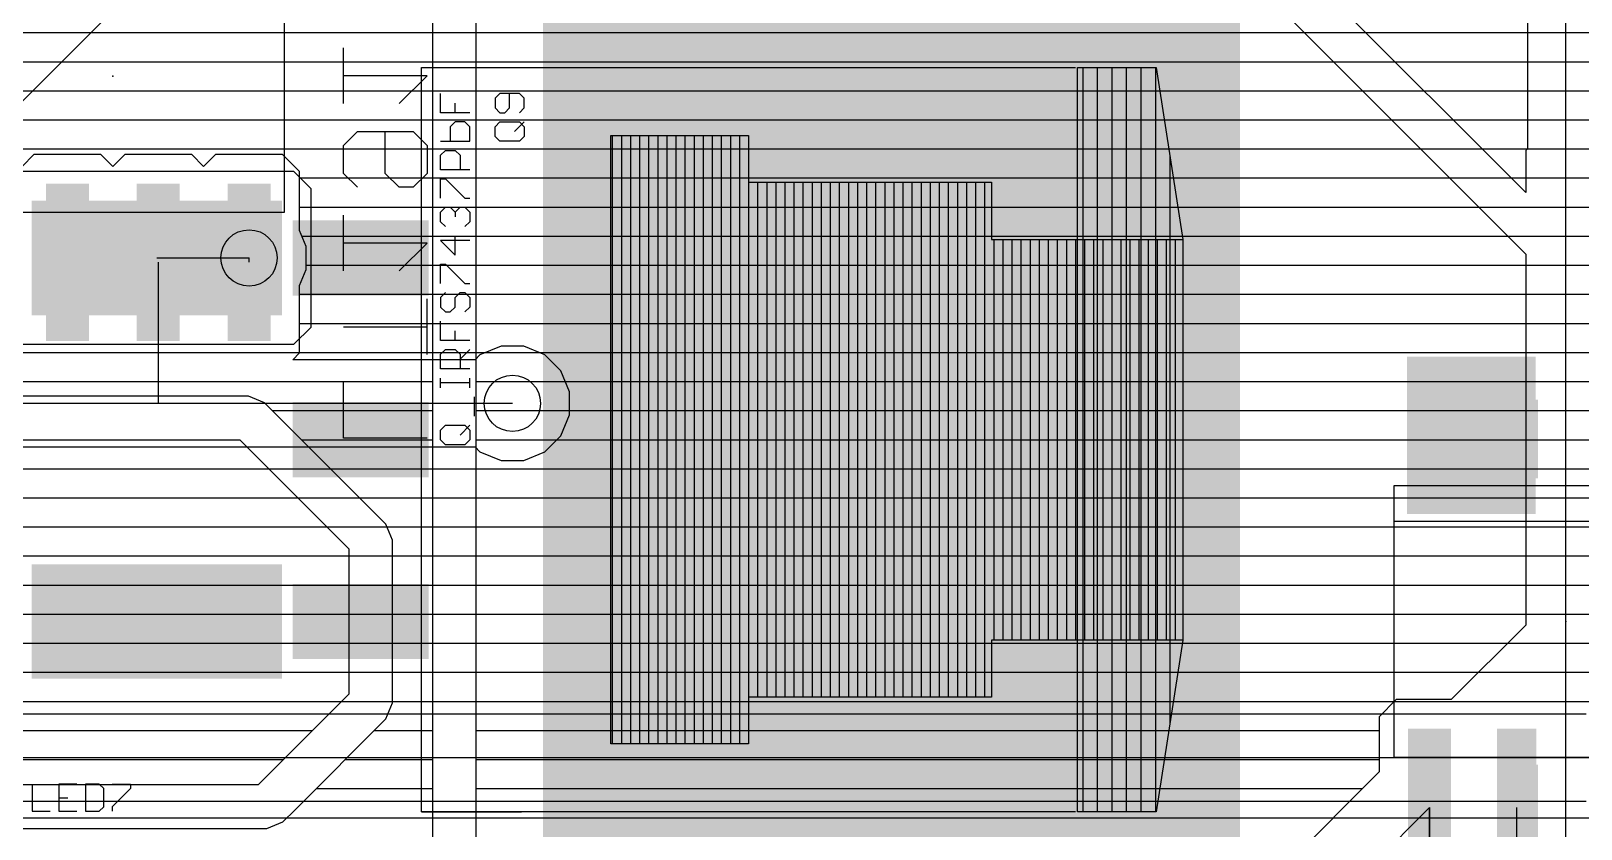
# Model space of a CAD drawing. Extents: x -0.64 to 6, y -0.15 to 7.8.
# Drawn here: x 0.755 to 1.608, y 1.386 to 1.825 of the extents above; entities that cross this region are included whole.
import ezdxf

# ---------------------------------------------------------------- set-up
doc = ezdxf.new("R2010")
doc.units = 0
for name, color, linetype in [('1', 22, 'CONTINUOUS'), ('16', 175, 'CONTINUOUS'), ('18', 82, 'CONTINUOUS'), ('21', 253, 'CONTINUOUS'), ('23', 7, 'CONTINUOUS'), ('24', 7, 'CONTINUOUS'), ('25', 253, 'CONTINUOUS'), ('27', 253, 'CONTINUOUS'), ('28', 253, 'CONTINUOUS'), ('51', 253, 'CONTINUOUS'), ('52', 253, 'CONTINUOUS')]:
    doc.layers.add(name, color=color, linetype=linetype)

# ---------------------------------------------------------------- blocks, each defined once
blk = doc.blocks.new('RECT')
blk.add_solid([(-0.5, -0.5), (0.5, -0.5), (-0.5, 0.5), (0.5, 0.5)])
blk = doc.blocks.new('ROUNDV')
blk.add_circle((0, 0), 0.5)

msp = doc.modelspace()

# ---------------------------------------------------------------- linework, layer by layer
at = {"layer": '1'}
for p, q in [((1.6, 1.325), (1.6, 1.94)), ((1.579, 1.867317), (1.579, 1.760113)), ((1.578, 1.735941), (1.453595, 1.860346)), ((0.683595, 1.719654), (0.814941, 1.851)), ((0.976, 1.844774), (0.976, 1.345226)), ((1, 1.35), (1, 1.84)), ((1.44, 1.84), (1.578, 1.702)), ((0.787941, 1.824), (0.976, 1.824)), ((1, 1.824), (1.456, 1.824)), ((1.489941, 1.824), (1.579, 1.824)), ((0.771941, 1.808), (0.976, 1.808)), ((1, 1.808), (1.472, 1.808)), ((1.505941, 1.808), (1.579, 1.808)), ((0.755941, 1.792), (0.976, 1.792)), ((1, 1.792), (1.488, 1.792)), ((1.521941, 1.792), (1.579, 1.792)), ((0.739941, 1.776), (0.976, 1.776)), ((1, 1.776), (1.504, 1.776)), ((1.537941, 1.776), (1.579, 1.776)), ((0.723941, 1.76), (0.976, 1.76)), ((1, 1.76), (1.52, 1.76)), ((1.553941, 1.76), (1.578887, 1.76)), ((1.579, 1.760113), (1.578, 1.759113)), ((1.578, 1.759113), (1.578, 1.735941)), ((0.899738, 1.747496), (0.748687, 1.747496)), ((0.90911, 1.738123), (0.899738, 1.747496)), ((0.903234, 1.744), (0.976, 1.744)), ((1, 1.744), (1.536, 1.744)), ((1.569941, 1.744), (1.578, 1.744)), ((0.90911, 1.661876), (0.90911, 1.738123)), ((0.90911, 1.728), (0.976, 1.728)), ((1, 1.728), (1.552, 1.728)), ((0.90911, 1.712), (0.976, 1.712)), ((1, 1.712), (1.568, 1.712)), ((0.824213, 1.7), (0.875, 1.7)), ((1.578, 1.702), (1.578, 1.498)), ((0.90911, 1.696), (0.976, 1.696)), ((1, 1.696), (1.578, 1.696)), ((0.90911, 1.68), (0.976, 1.68)), ((1, 1.68), (1.578, 1.68)), ((0.899738, 1.652504), (0.90911, 1.661876)), ((0.90911, 1.664), (0.976, 1.664)), ((1, 1.664), (1.578, 1.664)), ((0.655941, 1.648), (0.976, 1.648)), ((0.748687, 1.652504), (0.899738, 1.652504)), ((1, 1.648), (1.578, 1.648)), ((0.671941, 1.632), (0.976, 1.632)), ((1, 1.632), (1.578, 1.632)), ((0.874774, 1.624), (0.679941, 1.624)), ((0.883595, 1.620346), (0.874774, 1.624)), ((0.943595, 1.560346), (0.883595, 1.620346)), ((0.887941, 1.616), (0.976, 1.616)), ((1, 1.616), (1.578, 1.616)), ((0.67, 1.6), (0.87, 1.6)), ((0.87, 1.6), (0.93, 1.54)), ((0.903941, 1.6), (0.976, 1.6)), ((1, 1.6), (1.578, 1.6)), ((0.15, 1.584), (0.886, 1.584)), ((0.919941, 1.584), (0.976, 1.584)), ((1, 1.584), (1.578, 1.584)), ((0.15, 1.568), (0.902, 1.568)), ((0.935941, 1.568), (0.976, 1.568)), ((1, 1.568), (1.578, 1.568)), ((0.950346, 1.553595), (0.943595, 1.560346)), ((0.954, 1.544774), (0.950346, 1.553595)), ((0.15, 1.552), (0.918, 1.552)), ((0.951007, 1.552), (0.976, 1.552)), ((0.954, 1.455226), (0.954, 1.544774)), ((1, 1.552), (1.578, 1.552)), ((0.93, 1.54), (0.93, 1.46)), ((0.15, 1.536), (0.93, 1.536)), ((0.954, 1.536), (0.976, 1.536)), ((1, 1.536), (1.578, 1.536)), ((0.15, 1.52), (0.93, 1.52)), ((0.954, 1.52), (0.976, 1.52)), ((1, 1.52), (1.578, 1.52)), ((0.15, 1.504), (0.93, 1.504)), ((0.954, 1.504), (0.976, 1.504)), ((1, 1.504), (1.578, 1.504)), ((1.578, 1.498), (1.536945, 1.456945)), ((0.15, 1.488), (0.93, 1.488)), ((0.954, 1.488), (0.976, 1.488)), ((1, 1.488), (1.568, 1.488)), ((0.15, 1.472), (0.93, 1.472)), ((0.954, 1.472), (0.976, 1.472)), ((1, 1.472), (1.552, 1.472)), ((0.93, 1.46), (0.88, 1.41)), ((0.154, 1.456), (0.926, 1.456)), ((0.950346, 1.446405), (0.954, 1.455226)), ((0.954, 1.456), (0.976, 1.456)), ((1, 1.456), (1.505617, 1.456)), ((1.506562, 1.456945), (1.497189, 1.447572)), ((1.536945, 1.456945), (1.506562, 1.456945)), ((0.900346, 1.396405), (0.950346, 1.446405)), ((1.497189, 1.447572), (1.497189, 1.417189)), ((0.17, 1.44), (0.91, 1.44)), ((0.943941, 1.44), (0.976, 1.44)), ((1, 1.44), (1.497189, 1.44)), ((0.186, 1.424), (0.894, 1.424)), ((0.927941, 1.424), (0.976, 1.424)), ((1, 1.424), (1.497189, 1.424)), ((1.497189, 1.417189), (1.43, 1.35)), ((0.88, 1.41), (0.2, 1.41)), ((0.911941, 1.408), (0.976, 1.408)), ((1, 1.408), (1.488, 1.408)), ((0.893595, 1.389654), (0.900346, 1.396405)), ((0.895941, 1.392), (0.976, 1.392)), ((1, 1.392), (1.472, 1.392)), ((1.439882, 1.31252), (1.525, 1.397638)), ((1.524999, 1.336331), (1.524999, 1.397636)), ((1.524999, 1.397636), (1.525, 1.397636)), ((1.524999, 1.392), (1.525, 1.392)), ((1.525, 1.397636), (1.525, 1.336331)), ((1.573, 1.291632), (1.573, 1.397638)), ((0.195226, 1.386), (0.884774, 1.386)), ((0.884774, 1.386), (0.893595, 1.389654))]:
    msp.add_line(p, q, dxfattribs=at)
at = {"layer": '16'}
for p, q in [((0.703433, 1.824), (3.206, 1.824)), ((0.694375, 1.808), (3.206, 1.808)), ((0.692438, 1.792), (3.206, 1.792)), ((0.701433, 1.776), (3.206, 1.776)), ((0.701433, 1.76), (3.206, 1.76)), ((0.756562, 1.756945), (0.75, 1.750383)), ((0.793438, 1.756945), (0.756562, 1.756945)), ((0.8, 1.750383), (0.793438, 1.756945)), ((0.806562, 1.756945), (0.8, 1.750383)), ((0.843438, 1.756945), (0.806562, 1.756945)), ((0.85, 1.750383), (0.843438, 1.756945)), ((0.856562, 1.756945), (0.85, 1.750383)), ((0.893438, 1.756945), (0.856562, 1.756945)), ((0.902811, 1.747572), (0.893438, 1.756945)), ((0.902811, 1.715172), (0.902811, 1.747572)), ((0.902811, 1.744), (3.206, 1.744)), ((0.902811, 1.728), (3.206, 1.728)), ((0.9065, 1.706266), (0.902811, 1.715172)), ((0.904125, 1.712), (3.206, 1.712)), ((0.875, 1.697638), (0.875, 1.7)), ((0.9065, 1.693734), (0.9065, 1.706266)), ((0.825, 1.697638), (0.825, 1.62)), ((0.902811, 1.684828), (0.9065, 1.693734)), ((0.9065, 1.696), (3.206, 1.696)), ((0.902811, 1.647703), (0.902811, 1.684828)), ((0.902811, 1.68), (3.206, 1.68)), ((0.902811, 1.664), (3.190059, 1.664)), ((0.899107, 1.644), (0.902811, 1.647703)), ((0.902811, 1.648), (1.005285, 1.648)), ((1.013734, 1.6515), (1.002157, 1.646704)), ((1.026266, 1.6515), (1.013734, 1.6515)), ((1.037843, 1.646704), (1.026266, 1.6515)), ((1.034715, 1.648), (3.174059, 1.648)), ((0.999452, 1.644), (0.899107, 1.644)), ((1.002157, 1.646704), (0.999452, 1.644)), ((1.046704, 1.637843), (1.037843, 1.646704)), ((1.0515, 1.626266), (1.046704, 1.637843)), ((1.049125, 1.632), (2.013422, 1.632)), ((1.0515, 1.613734), (1.0515, 1.626266)), ((0.825, 1.62), (0.75, 1.62)), ((1.02, 1.62), (0.825, 1.62)), ((1.046704, 1.602157), (1.0515, 1.613734)), ((1.0515, 1.616), (1.989087, 1.616)), ((0.745226, 1.596), (0.999452, 1.596)), ((0.999452, 1.596), (1.002157, 1.593296)), ((1.037843, 1.593296), (1.046704, 1.602157)), ((1.044548, 1.6), (1.979418, 1.6)), ((1.002157, 1.593296), (1.013734, 1.5885)), ((1.013734, 1.5885), (1.026266, 1.5885)), ((1.026266, 1.5885), (1.037843, 1.593296)), ((0.586, 1.584), (1.975614, 1.584)), ((0.586, 1.568), (1.976104, 1.568)), ((0.583929, 1.552), (1.982731, 1.552)), ((0.579642, 1.536), (1.997087, 1.536)), ((0.572191, 1.52), (3.976567, 1.52)), ((0.562953, 1.504), (4.022251, 1.504)), ((0.547049, 1.488), (3.976567, 1.488)), ((0.523599, 1.472), (3.977643, 1.472)), ((-0.007059, 1.456), (1.621406, 1.456)), ((1.611139, 1.449), (-0.000059, 1.449)), ((1.635, 1.425), (-0.01, 1.425)), ((-0.014774, 1.401), (1.611139, 1.401)), ((-0.086, 1.392), (1.626234, 1.392))]:
    msp.add_line(p, q, dxfattribs=at)
at = {"layer": '21'}
for p, q in [((0.969882, 1.395276), (0.969882, 1.804724)), ((0.969882, 1.804724), (1.025, 1.804724)), ((0.969882, 1.395276), (1.025, 1.395276))]:
    msp.add_line(p, q, dxfattribs=at)
at = {"layer": '23'}
for p in [(1.15, 1.6), (1.6, 1.5)]:
    msp.add_point(p, dxfattribs=at)
at = {"layer": '24'}
msp.add_point((0.8, 1.8), dxfattribs=at)
at = {"layer": '25'}
for p, q in [((1.013155, 1.790522), (1.010486, 1.787853)), ((1.010486, 1.787853), (1.010486, 1.782516)), ((1.023831, 1.790522), (1.013155, 1.790522)), ((1.018493, 1.782516), (1.018493, 1.790522)), ((1.0265, 1.787853), (1.023831, 1.790522)), ((1.0265, 1.782516), (1.0265, 1.787853)), ((1.010486, 1.782516), (1.013155, 1.779847)), ((1.013155, 1.779847), (1.015824, 1.779847)), ((1.015824, 1.779847), (1.018493, 1.782516)), ((1.023831, 1.779847), (1.0265, 1.782516)), ((1.010486, 1.7722), (1.013155, 1.774869)), ((1.010486, 1.766862), (1.010486, 1.7722)), ((1.013155, 1.764193), (1.010486, 1.766862)), ((1.013155, 1.774869), (1.023831, 1.774869)), ((1.021162, 1.769531), (1.0265, 1.774869)), ((1.023831, 1.774869), (1.0265, 1.7722)), ((1.0265, 1.766862), (1.023831, 1.764193)), ((1.0265, 1.7722), (1.0265, 1.766862)), ((1.023831, 1.764193), (1.013155, 1.764193)), ((0.7555, 1.410513), (0.7555, 1.3955)), ((0.780241, 1.410513), (0.770233, 1.410513)), ((0.770233, 1.410513), (0.770233, 1.3955)), ((0.784965, 1.410513), (0.784965, 1.3955)), ((0.792471, 1.410513), (0.784965, 1.410513)), ((0.794974, 1.408011), (0.792471, 1.410513)), ((0.799698, 1.410513), (0.809706, 1.410513)), ((0.809706, 1.410513), (0.809706, 1.408011)), ((0.770233, 1.403006), (0.775237, 1.403006)), ((0.794974, 1.398002), (0.794974, 1.408011)), ((0.809706, 1.408011), (0.799698, 1.398002)), ((0.7555, 1.3955), (0.765508, 1.3955)), ((0.770233, 1.3955), (0.780241, 1.3955)), ((0.784965, 1.3955), (0.792471, 1.3955)), ((0.792471, 1.3955), (0.794974, 1.398002)), ((0.799698, 1.398002), (0.799698, 1.3955))]:
    msp.add_line(p, q, dxfattribs=at)
at = {"layer": '27'}
for p, q in [((0.980486, 1.779846), (0.980486, 1.790521)), ((0.988493, 1.779846), (0.988493, 1.785184)), ((0.9965, 1.779846), (0.980486, 1.779846)), ((0.988493, 1.774868), (0.985824, 1.772199)), ((0.985824, 1.772199), (0.985824, 1.764192)), ((0.993831, 1.774868), (0.988493, 1.774868)), ((0.9965, 1.772199), (0.993831, 1.774868)), ((0.9965, 1.764192), (0.9965, 1.772199)), ((0.980486, 1.764192), (0.9965, 1.764192)), ((0.980486, 1.756546), (0.983155, 1.759215)), ((0.983155, 1.759215), (0.988493, 1.759215)), ((0.988493, 1.759215), (0.991162, 1.756546)), ((0.980486, 1.748539), (0.980486, 1.756546)), ((0.991162, 1.756546), (0.991162, 1.748539)), ((0.9965, 1.748539), (0.980486, 1.748539)), ((0.980486, 1.732886), (0.980486, 1.743562)), ((0.980486, 1.743562), (0.983155, 1.743562)), ((0.983155, 1.743562), (0.993831, 1.732886)), ((0.993831, 1.732886), (0.9965, 1.732886)), ((0.980486, 1.725239), (0.983155, 1.727908)), ((0.980486, 1.719901), (0.980486, 1.725239)), ((0.983155, 1.727908), (0.985824, 1.727908)), ((0.985824, 1.727908), (0.988493, 1.725239)), ((0.988493, 1.725239), (0.991162, 1.727908)), ((0.988493, 1.725239), (0.988493, 1.72257)), ((0.991162, 1.727908), (0.993831, 1.727908)), ((0.993831, 1.727908), (0.9965, 1.725239)), ((0.9965, 1.725239), (0.9965, 1.719901)), ((0.983155, 1.717233), (0.980486, 1.719901)), ((0.9965, 1.719901), (0.993831, 1.717233)), ((0.9965, 1.709586), (0.980486, 1.709586)), ((0.980486, 1.709586), (0.988493, 1.701579)), ((0.988493, 1.701579), (0.988493, 1.712255)), ((0.980486, 1.685926), (0.980486, 1.696602)), ((0.980486, 1.696602), (0.983155, 1.696602)), ((0.983155, 1.696602), (0.993831, 1.685926)), ((0.993831, 1.685926), (0.9965, 1.685926)), ((0.983155, 1.680948), (0.980486, 1.678279)), ((0.980486, 1.678279), (0.980486, 1.672942)), ((0.980486, 1.672942), (0.983155, 1.670273)), ((0.985824, 1.670273), (0.988493, 1.672942)), ((0.988493, 1.678279), (0.991162, 1.680948)), ((0.988493, 1.672942), (0.988493, 1.678279)), ((0.991162, 1.680948), (0.993831, 1.680948)), ((0.993831, 1.680948), (0.9965, 1.678279)), ((0.9965, 1.672942), (0.993831, 1.670273)), ((0.9965, 1.678279), (0.9965, 1.672942)), ((0.980486, 1.654619), (0.980486, 1.665295)), ((0.983155, 1.670273), (0.985824, 1.670273)), ((0.988493, 1.654619), (0.988493, 1.659957)), ((0.9965, 1.654619), (0.980486, 1.654619)), ((0.980486, 1.646973), (0.983155, 1.649642)), ((0.983155, 1.649642), (0.988493, 1.649642)), ((0.988493, 1.649642), (0.991162, 1.646973)), ((0.991162, 1.644304), (0.9965, 1.649642)), ((0.980486, 1.638966), (0.980486, 1.646973)), ((0.9965, 1.638966), (0.980486, 1.638966)), ((0.991162, 1.646973), (0.991162, 1.638966)), ((0.980486, 1.628531), (0.980486, 1.633868)), ((0.9965, 1.631199), (0.980486, 1.631199)), ((0.9965, 1.628531), (0.9965, 1.633868)), ((0.999169, 1.612877), (0.999169, 1.623553)), ((0.980486, 1.605231), (0.983155, 1.6079)), ((0.980486, 1.599893), (0.980486, 1.605231)), ((0.983155, 1.6079), (0.993831, 1.6079)), ((0.991162, 1.602562), (0.9965, 1.6079)), ((0.993831, 1.6079), (0.9965, 1.605231)), ((0.9965, 1.605231), (0.9965, 1.599893)), ((0.983155, 1.597224), (0.980486, 1.599893)), ((0.993831, 1.597224), (0.983155, 1.597224)), ((0.9965, 1.599893), (0.993831, 1.597224))]:
    msp.add_line(p, q, dxfattribs=at)
at = {"layer": '28'}
for p, q in [((0.927, 1.784921), (0.927, 1.815614)), ((0.973039, 1.800267), (0.927, 1.800267)), ((0.957693, 1.784921), (0.973039, 1.800267)), ((0.927, 1.761901), (0.934673, 1.769574)), ((0.934673, 1.769574), (0.965366, 1.769574)), ((0.95002, 1.746555), (0.95002, 1.769574)), ((0.965366, 1.769574), (0.973039, 1.761901)), ((0.927, 1.746555), (0.927, 1.761901)), ((0.973039, 1.761901), (0.973039, 1.746555)), ((0.934673, 1.738882), (0.927, 1.746555)), ((0.957693, 1.738882), (0.95002, 1.746555)), ((0.973039, 1.746555), (0.965366, 1.738882)), ((0.965366, 1.738882), (0.957693, 1.738882)), ((0.927, 1.692842), (0.927, 1.723535)), ((0.973039, 1.708189), (0.927, 1.708189)), ((0.957693, 1.692842), (0.973039, 1.708189)), ((0.973039, 1.646803), (0.973039, 1.677496)), ((0.927, 1.662149), (0.973039, 1.662149)), ((0.927, 1.600764), (0.927, 1.631457)), ((0.973039, 1.600764), (0.927, 1.600764))]:
    msp.add_line(p, q, dxfattribs=at)
at = {"layer": '51'}
for p, q in [((0.969882, 1.804724), (1.330118, 1.804724)), ((1.331102, 1.804724), (1.374409, 1.804724)), ((1.331102, 1.395276), (1.331102, 1.804724)), ((1.334, 1.804724), (1.334, 1.395276)), ((1.342, 1.804724), (1.342, 1.395276)), ((1.35, 1.804724), (1.35, 1.395276)), ((1.358, 1.804724), (1.358, 1.395276)), ((1.366, 1.804724), (1.366, 1.395276)), ((1.374, 1.804724), (1.374, 1.395276)), ((1.374409, 1.804724), (1.389173, 1.710236)), ((1.074213, 1.767323), (1.15, 1.767323)), ((1.074213, 1.432677), (1.074213, 1.767323)), ((1.075, 1.767323), (1.075, 1.432677)), ((1.08, 1.767323), (1.08, 1.432677)), ((1.085, 1.767323), (1.085, 1.432677)), ((1.09, 1.767323), (1.09, 1.432677)), ((1.095, 1.767323), (1.095, 1.432677)), ((1.1, 1.767323), (1.1, 1.432677)), ((1.105, 1.767323), (1.105, 1.432677)), ((1.11, 1.767323), (1.11, 1.432677)), ((1.115, 1.767323), (1.115, 1.432677)), ((1.12, 1.767323), (1.12, 1.432677)), ((1.125, 1.767323), (1.125, 1.432677)), ((1.13, 1.767323), (1.13, 1.432677)), ((1.135, 1.767323), (1.135, 1.432677)), ((1.14, 1.767323), (1.14, 1.432677)), ((1.145, 1.767323), (1.145, 1.432677)), ((1.15, 1.767323), (1.15, 1.741732)), ((1.382, 1.756145), (1.382, 1.443855)), ((1.15, 1.741732), (1.283858, 1.741732)), ((1.15, 1.741732), (1.15, 1.458268)), ((1.155, 1.741732), (1.155, 1.458268)), ((1.16, 1.741732), (1.16, 1.458268)), ((1.165, 1.741732), (1.165, 1.458268)), ((1.17, 1.741732), (1.17, 1.458268)), ((1.175, 1.741732), (1.175, 1.458268)), ((1.18, 1.741732), (1.18, 1.458268)), ((1.185, 1.741732), (1.185, 1.458268)), ((1.19, 1.741732), (1.19, 1.458268)), ((1.195, 1.741732), (1.195, 1.458268)), ((1.2, 1.741732), (1.2, 1.458268)), ((1.205, 1.741732), (1.205, 1.458268)), ((1.21, 1.741732), (1.21, 1.458268)), ((1.215, 1.741732), (1.215, 1.458268)), ((1.22, 1.741732), (1.22, 1.458268)), ((1.225, 1.741732), (1.225, 1.458268)), ((1.23, 1.741732), (1.23, 1.458268)), ((1.235, 1.741732), (1.235, 1.458268)), ((1.24, 1.741732), (1.24, 1.458268)), ((1.245, 1.741732), (1.245, 1.458268)), ((1.25, 1.741732), (1.25, 1.458268)), ((1.255, 1.741732), (1.255, 1.458268)), ((1.26, 1.741732), (1.26, 1.458268)), ((1.265, 1.741732), (1.265, 1.458268)), ((1.27, 1.741732), (1.27, 1.458268)), ((1.275, 1.741732), (1.275, 1.458268)), ((1.28, 1.741732), (1.28, 1.458268)), ((1.283858, 1.741732), (1.283858, 1.710236)), ((1.283858, 1.710236), (1.389173, 1.710236)), ((1.285, 1.710236), (1.285, 1.489764)), ((1.29, 1.710236), (1.29, 1.489764)), ((1.295, 1.710236), (1.295, 1.489764)), ((1.3, 1.710236), (1.3, 1.489764)), ((1.305, 1.710236), (1.305, 1.489764)), ((1.31, 1.710236), (1.31, 1.489764)), ((1.315, 1.710236), (1.315, 1.489764)), ((1.32, 1.710236), (1.32, 1.489764)), ((1.325, 1.710236), (1.325, 1.489764)), ((1.33, 1.710236), (1.33, 1.489764)), ((1.335, 1.710236), (1.335, 1.489764)), ((1.34, 1.710236), (1.34, 1.489764)), ((1.345, 1.710236), (1.345, 1.489764)), ((1.35, 1.710236), (1.35, 1.489764)), ((1.355, 1.710236), (1.355, 1.489764)), ((1.36, 1.710236), (1.36, 1.489764)), ((1.365, 1.710236), (1.365, 1.489764)), ((1.37, 1.710236), (1.37, 1.489764)), ((1.375, 1.710236), (1.375, 1.489764)), ((1.38, 1.710236), (1.38, 1.489764)), ((1.385, 1.710236), (1.385, 1.489764)), ((1.389173, 1.710236), (1.389173, 1.489764)), ((1.389173, 1.710236), (1.389173, 1.489764)), ((1.505512, 1.555118), (1.505512, 1.574803)), ((1.505512, 1.574803), (1.694488, 1.574803)), ((1.505512, 1.425197), (1.505512, 1.555118)), ((1.505512, 1.555118), (1.694488, 1.555118)), ((1.389173, 1.489764), (1.283858, 1.489764)), ((1.283858, 1.489764), (1.283858, 1.458268)), ((1.389173, 1.489764), (1.374409, 1.395276)), ((1.283858, 1.458268), (1.15, 1.458268)), ((1.15, 1.458268), (1.15, 1.432677)), ((1.15, 1.432677), (1.074213, 1.432677)), ((1.694488, 1.425197), (1.505512, 1.425197)), ((1.330118, 1.395276), (0.969882, 1.395276)), ((1.374409, 1.395276), (1.331102, 1.395276))]:
    msp.add_line(p, q, dxfattribs=at)
at = {"layer": '52'}
for p, q in [((0.894488, 1.725197), (0.894488, 1.855118)), ((0.705512, 1.725197), (0.894488, 1.725197))]:
    msp.add_line(p, q, dxfattribs=at)

# ---------------------------------------------------------------- block references
at = {"layer": '1'}
for p, xscale, yscale, rotation in [((1.22874, 1.6), 0.480315, 0.383858, 270), ((0.824213, 1.7), 0.062992, 0.137795, 270), ((1.548, 1.602362), 0.070866, 0.086614, 180), ((0.824213, 1.5), 0.062992, 0.137795, 270), ((1.525, 1.397638), 0.023622, 0.086614, 180), ((1.573, 1.397638), 0.021654, 0.086614, 180)]:
    msp.add_blockref('RECT', p, dxfattribs=dict(at, xscale=xscale, yscale=yscale, rotation=rotation))
at = {"layer": '16', "xscale": 0.023622, "yscale": 0.086614}
for p in [(0.775, 1.697638), (0.825, 1.697638), (0.875, 1.697638)]:
    msp.add_blockref('RECT', p, dxfattribs=at)
at = {"layer": '18', "xscale": 0.031, "yscale": 0.031}
for p in [(0.875, 1.7), (0.875, 1.7), (1.02, 1.62), (1.02, 1.62)]:
    msp.add_blockref('ROUNDV', p, dxfattribs=at)
at = {"layer": '21', "xscale": 0.041339, "yscale": 0.074803, "rotation": 270}
for p in [(0.936417, 1.7), (0.936417, 1.6), (0.936417, 1.5)]:
    msp.add_blockref('RECT', p, dxfattribs=at)
at = {"layer": '51'}
for p, xscale, yscale, rotation in [((0.82815, 1.7), 0.041339, 0.125984, 270), ((1.525, 1.600394), 0.019291, 0.043307, 180), ((1.575, 1.600394), 0.019291, 0.043307, 180), ((0.82815, 1.5), 0.041339, 0.125984, 270), ((1.525, 1.399606), 0.019291, 0.043307, 180), ((1.575, 1.399606), 0.019291, 0.043307, 180)]:
    msp.add_blockref('RECT', p, dxfattribs=dict(at, xscale=xscale, yscale=yscale, rotation=rotation))
at = {"layer": '52', "xscale": 0.019299, "yscale": 0.043311}
for p in [(0.775, 1.699604), (0.825, 1.699604), (0.875, 1.699604)]:
    msp.add_blockref('RECT', p, dxfattribs=at)

doc.saveas('drawing.dxf')
